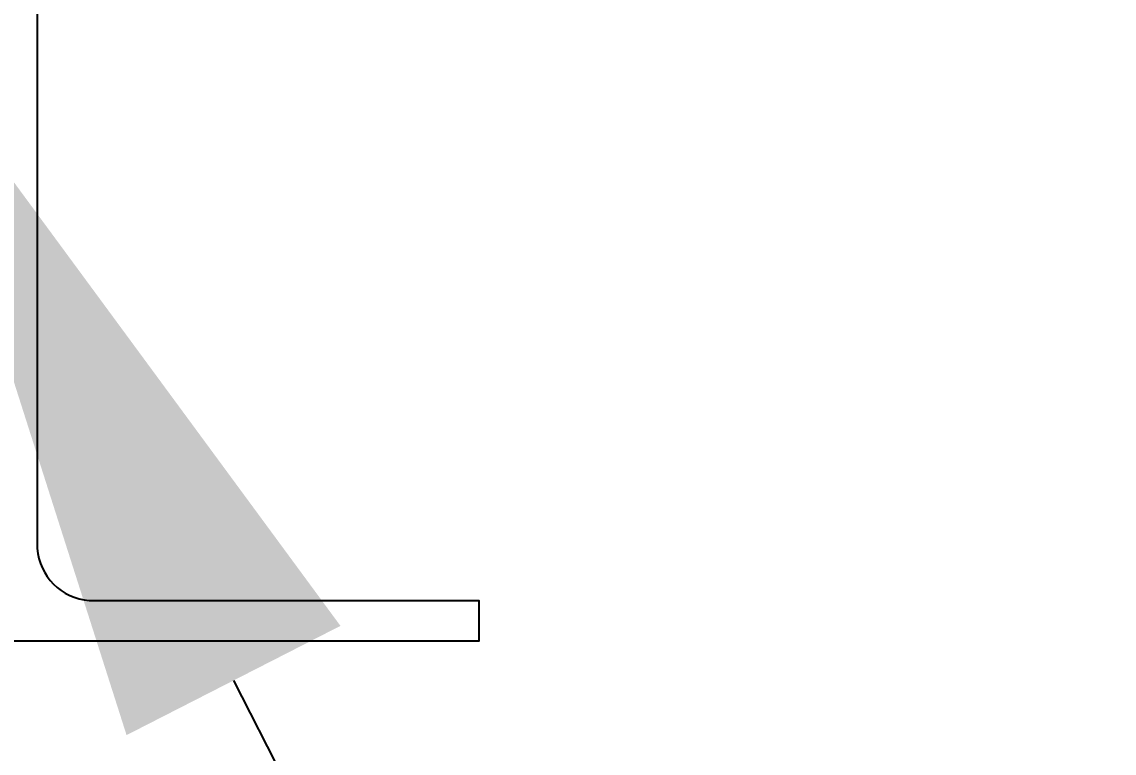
# Model space of a CAD drawing. Header units: inches. Extents: x -1851 to 6314, y -1304 to 4687.
# Drawn here: x -1245.09 to -1240.603, y 630.295 to 633.297 of the extents above; entities that cross this region are included whole.
import ezdxf
from ezdxf import colors
from ezdxf.entities.mleader import LeaderData, LeaderLine
from ezdxf.math import Vec2, Vec3

# ---------------------------------------------------------------- set-up
doc = ezdxf.new("R2010")
doc.units = ezdxf.units.IN
doc.header["$MEASUREMENT"] = 0
doc.layers.add('E-COMB-BOX', color=41, linetype='Continuous')
doc.layers.add('G-ANNO-TEXT', color=1, linetype='Continuous')
doc.styles.add('NEI-A', font='arial.ttf')

msp = doc.modelspace()

# ---------------------------------------------------------------- linework, layer by layer
at = {"layer": 'E-COMB-BOX', "color": 4, "flags": 128}
msp.add_lwpolyline([(-1243.21354, 636.62156), (-1243.21354, 636.45492), (-1244.77354, 636.45492, 0.4065492), (-1245.02682, 636.2082), (-1245.02682, 631.13492, 0.3694747), (-1244.81354, 630.92156), (-1243.21354, 630.92156), (-1243.21354, 630.75492), (-1246.96682, 630.75492), (-1246.96682, 630.92156), (-1245.40682, 630.92156, 0.3584563), (-1245.15354, 631.13492), (-1245.15354, 636.2082, 0.4219197), (-1245.40682, 636.45492), (-1246.96682, 636.45492), (-1246.96682, 636.62156)], format="xyb", close=True, dxfattribs=at)

# ---------------------------------------------------------------- next in the draw order: leaders
at = {"layer": 'G-ANNO-TEXT'}
ml = msp.add_multileader_mtext('Standard', dxfattribs=at)
ml.set_content('\\A1;MESSENGER CABLE DEAD ENDS AT POST WITH END CAP HARDWARE', color=256, style='NEI-A')
ml.set_leader_properties()
ml.build(insert=Vec2(0, 0))
ml.multileader.update_dxf_attribs({"dogleg_length": 0.89968, "arrow_head_size": 3})
ctx = ml.context
ctx.base_point, ctx.char_height, ctx.arrow_head_size, ctx.landing_gap_size, ctx.plane_origin = Vec3(-1239.53924, 623.1837), 2, 3, 1.53573, Vec3(-1997.37575, 90.98799)
notes = []
notes.append((ctx, [(1, (1, 1, 0), (-1240.43892, 623.1837), (1, 0), 0.89968, [(1, [(-1245.58457, 633.26531)], 0, [])])]))
ctx.mtext.insert, ctx.mtext.width, ctx.mtext.defined_height, ctx.mtext.flow_direction = Vec3(-1238.00351, 624.20076), 49.1809823, 10.6887, 5
ctx.mtext.has_bg_fill, ctx.mtext.bg_color, ctx.mtext.bg_scale_factor, ctx.mtext.bg_transparency, ctx.mtext.use_window_bg_color = 1, -1073741824, 1.5, 0, 1
for ctx, leaders in notes:
    for number, flags, end, landing, length, lines in leaders:
        leader = LeaderData()
        leader.index, (leader.has_last_leader_line, leader.has_dogleg_vector, leader.attachment_direction) = number, flags
        leader.last_leader_point, leader.dogleg_vector, leader.dogleg_length = Vec3(end), Vec3(landing), length
        for number, points, colour, breaks in lines:
            line = LeaderLine()
            line.index, line.vertices, line.color, line.breaks = number, Vec3.list(points), colors.encode_raw_color(colour), breaks
            leader.lines.append(line)
        ctx.leaders.append(leader)

doc.saveas('drawing.dxf')
